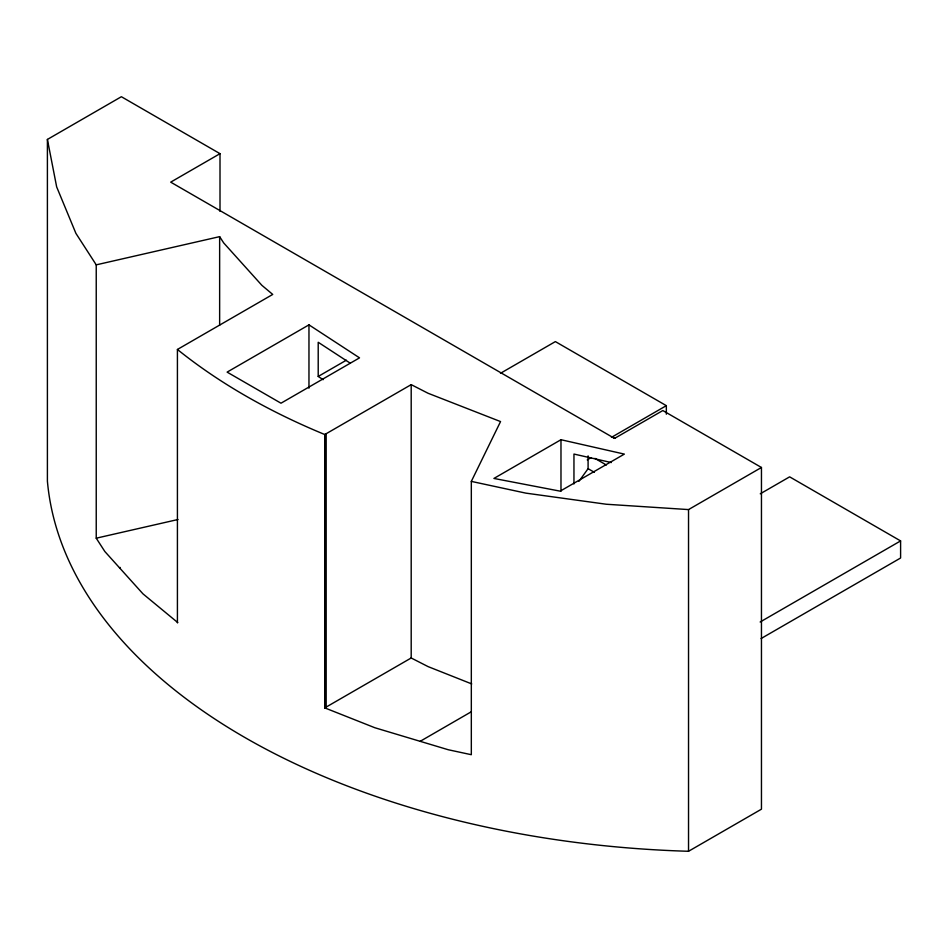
<?xml version="1.0" encoding="UTF-8"?>
<svg xmlns="http://www.w3.org/2000/svg" width="948" height="948" viewBox="0 0 948 948"><rect width="100%" height="100%" fill="white"/><g stroke="black" fill="none" stroke-linecap="round" stroke-linejoin="round"><path stroke-width="1.42" d="M324.773 434.528L324.773 707.883L374.863 727.744L448.286 749.75L471.322 754.703L471.322 481.394L500.544 421.576L428.081 393.266L411.195 384.639L324.773 434.528C272.325 412.878 221.69 385.089 177.418 349.468L272.728 294.437L261.861 285.312L223.692 242.925L219.64 236.644L96.234 264.848L75.911 233.374L56.667 186.91L47.4 139.439L121.38 96.72L220.007 153.671L220.007 211.357M578.944 481.323L588.092 468.679L588.092 455.87M220.007 153.671L170.699 182.146L614.553 438.403L662.818 410.543L761.457 467.483L761.457 809.177L688.532 851.28A676.54 390.6 0 0 1 47.4 481.122L47.4 139.439M308.965 324.856L227.117 372.114L280.987 403.208L359.529 357.858L308.965 324.856L308.965 388.182M323.161 379.686L318.208 376.451L346.376 360.181M119.507 567.793L120.135 567.437M500.473 373.299L555.374 341.6L666.337 405.661L666.337 414.205M96.234 264.848L96.234 538.191L104.825 551.487L142.994 593.875L177.786 622.599M560.979 439.718L493.92 478.444L560.185 491.159L624.353 454.104L560.979 439.718L560.979 491.265M611.436 437.36L666.337 405.661M587.25 459.875L591.09 457.659M324.773 707.883L411.195 657.983L428.081 666.61L471.737 683.923M471.322 481.394L525.82 493.126L606.305 504.241L688.532 509.586L761.457 467.483M760.272 493.801L789.637 476.844L900.6 540.917L900.6 558.005L761.078 638.549M420.154 741.336L471.049 711.912M760.154 621.995L900.6 540.917M96.234 538.191L178.023 519.504M613.297 437.68L615.134 438.071M611.365 462.553L573.955 454.056L573.955 483.954M594.906 458.382L606.341 464.994M588.092 468.679L594.384 472.317M350.286 363.214L318.208 342.275L318.208 376.451M688.532 509.586L688.532 851.28M411.195 384.639L411.195 657.983M326.171 433.722L326.171 707.078M324.963 434.421L324.963 707.765M219.64 236.644L219.64 325.294M177.418 349.468L177.418 622.812"/></g></svg>
